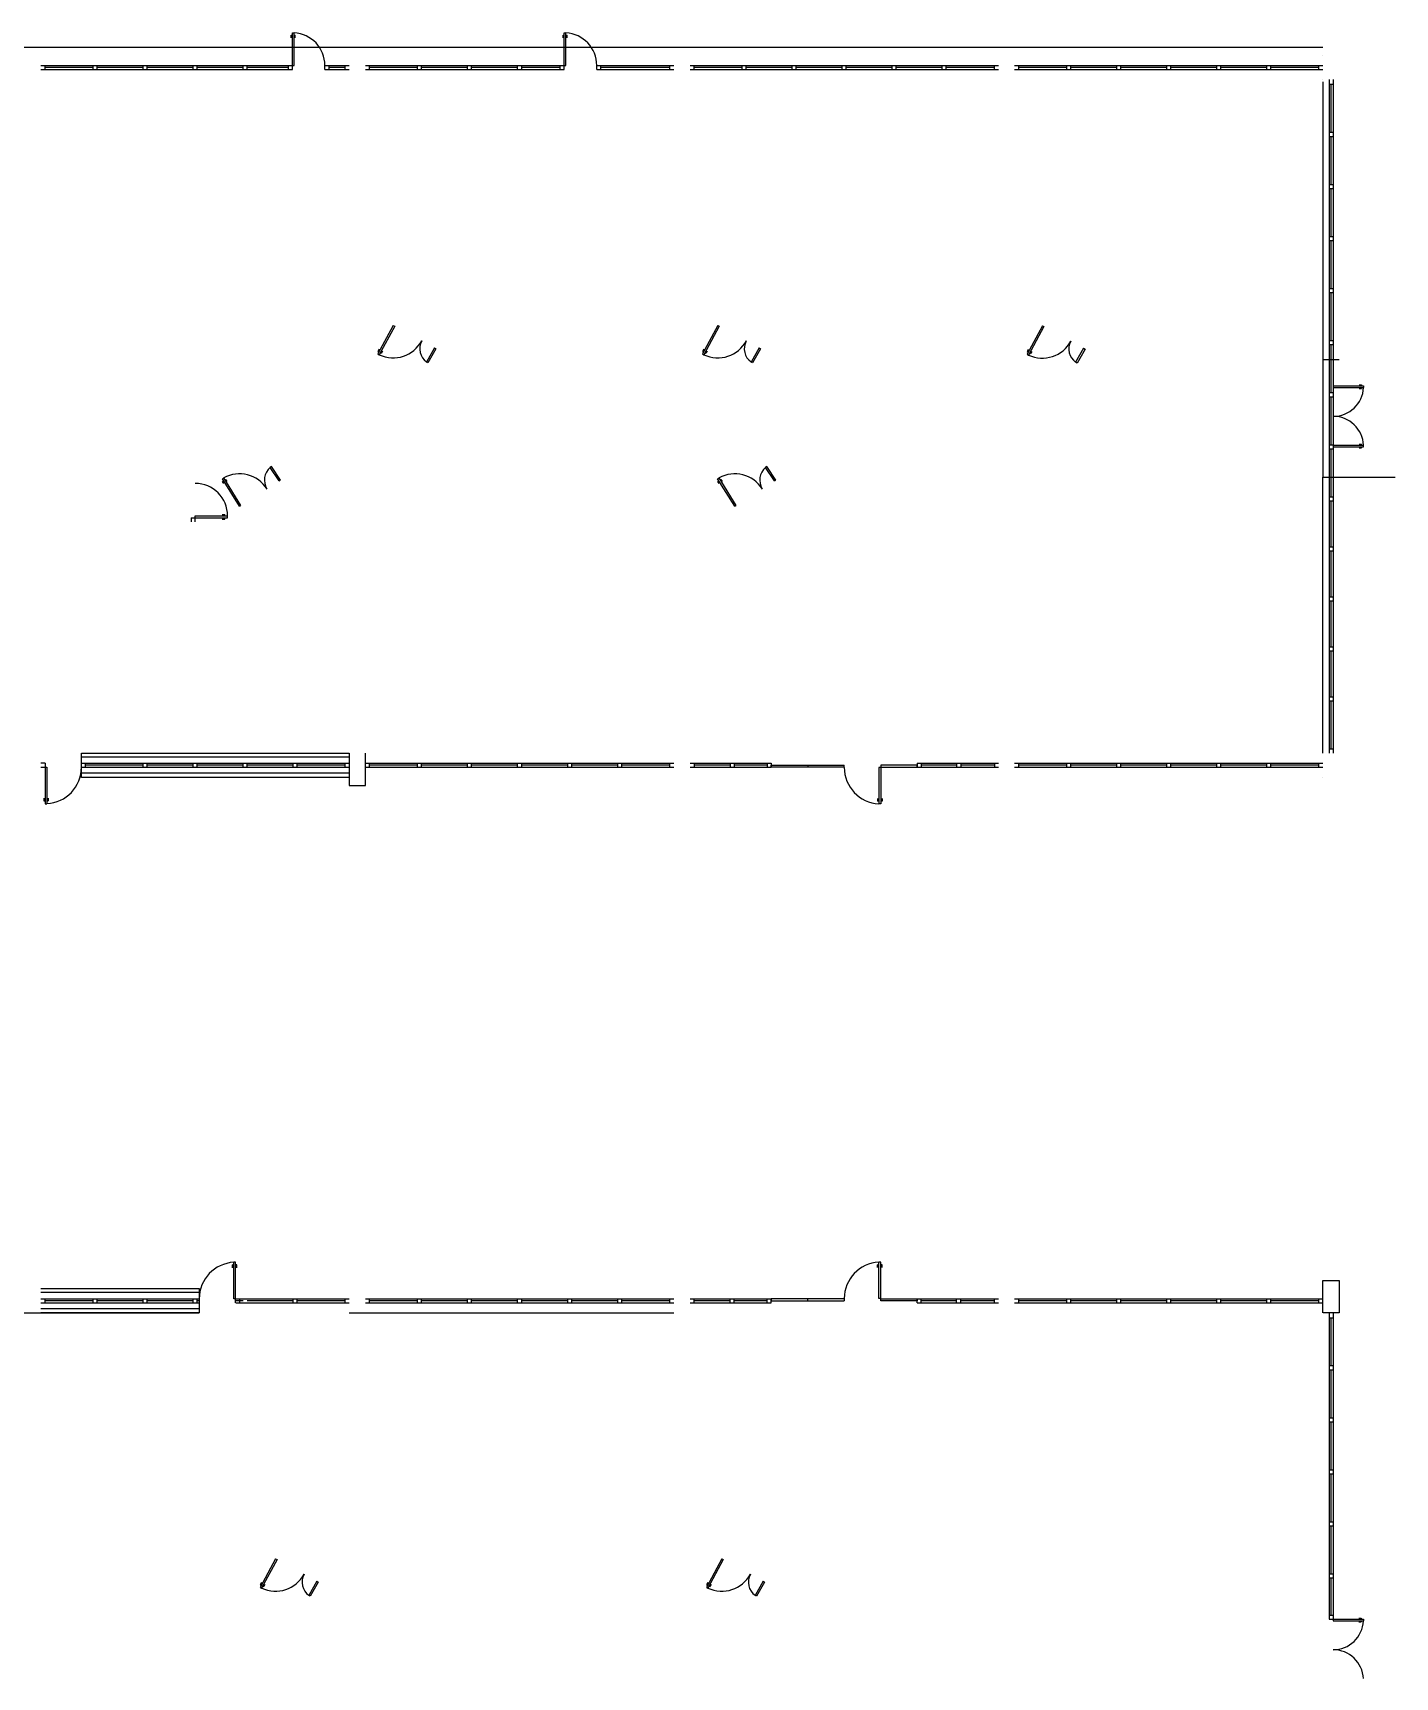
# Model space of a CAD drawing. Header units: millimetres. Extents: x 17501 to 162767, y 66837 to 324015.
# Drawn here: x 129189 to 162767, y 152460 to 192987 of the extents above; entities that cross this region are included whole.
import ezdxf
from ezdxf.lldxf.tags import DXFTag

# ---------------------------------------------------------------- set-up
doc = ezdxf.new("R2010")
doc.units = ezdxf.units.MM
doc.linetypes.add('CONTINUA', pattern=[0])
for name, color, linetype in [('AreaInformatica', 7, 'Continuous'), ('MURI', 7, 'Continuous'), ('serramenti', 4, 'Continuous'), ('Serramenti-Interni', 4, 'Continuous')]:
    doc.layers.add(name, color=color, linetype=linetype)
tags = doc.linetypes.add('NASCOSTA2', pattern=[0.1875, 0.125, -0.0625]).pattern_tags.tags
tags[6:7] = [DXFTag(74, 4), DXFTag(75, 0), DXFTag(340, '0'), DXFTag(46, 0.0), DXFTag(50, 0.0), DXFTag(44, 0.0), DXFTag(45, 0.0)]
tags[4:5] = [DXFTag(74, 4), DXFTag(75, 0), DXFTag(340, '0'), DXFTag(46, 0.0), DXFTag(50, 0.0), DXFTag(44, 0.0), DXFTag(45, 0.0)]

# ---------------------------------------------------------------- blocks, each defined once
blk = doc.blocks.new('porta 120 lab-flat-1')
at = {"layer": 'Serramenti-Interni', "transparency": 33554687}
for p, q in [((791, 981), (757, 959)), ((979, 626), (757, 959)), ((1012, 648), (791, 981)), ((-424, 679), (-390, 701)), ((1, 2), (-424, 679)), ((-418, 615), (-393, 630)), ((-385, 563), (-418, 615)), ((35, 23), (-390, 701)), ((-359, 651), (-335, 666)), ((-302, 614), (-335, 666)), ((1, 2), (35, 23))]:
    blk.add_line(p, q, dxfattribs=at)
at = {"layer": 'Serramenti-Interni', "linetype": 'Continuous', "transparency": 33554687}
blk.add_line((979, 626), (1012, 648), dxfattribs=at)
blk.add_arc((1012, 648), 400, 129.3927, 212.6641, dxfattribs=at)
at = {"layer": 'Serramenti-Interni', "transparency": 33554687}
blk.add_arc((0, 0), 802, 32.1685, 119.1205, dxfattribs=at)
blk = doc.blocks.new('porta 120 lab-flat-2')
at = {"layer": 'Serramenti-Interni', "transparency": 33554687}
for p, q in [((791, 981), (757, 959)), ((979, 626), (757, 959)), ((1012, 648), (791, 981)), ((-424, 679), (-390, 701)), ((1, 2), (-424, 679)), ((-418, 615), (-393, 630)), ((-385, 563), (-418, 615)), ((35, 23), (-390, 701)), ((-359, 651), (-335, 666)), ((-302, 614), (-335, 666)), ((1, 2), (35, 23))]:
    blk.add_line(p, q, dxfattribs=at)
at = {"layer": 'Serramenti-Interni', "linetype": 'Continuous', "transparency": 33554687}
blk.add_line((979, 626), (1012, 648), dxfattribs=at)
blk.add_arc((1012, 648), 400, 129.3927, 212.6641, dxfattribs=at)
at = {"layer": 'Serramenti-Interni', "transparency": 33554687}
blk.add_arc((0, 0), 802, 32.1685, 119.1205, dxfattribs=at)
blk = doc.blocks.new('porta 120 lab-flat-3')
at = {"layer": 'Serramenti-Interni', "transparency": 33554687}
for p, q in [((1, -2), (-377, -707)), ((37, -20), (-342, -725)), ((1, -2), (37, -20)), ((-377, -707), (-342, -725)), ((-346, -587), (-375, -642)), ((-375, -642), (-349, -655)), ((-314, -674), (-289, -688)), ((-260, -634), (-289, -688)), ((1019, -558), (821, -905)), ((1054, -578), (856, -925)), ((856, -925), (821, -905))]:
    blk.add_line(p, q, dxfattribs=at)
at = {"layer": 'Serramenti-Interni', "linetype": 'Continuous', "transparency": 33554687}
blk.add_line((1019, -558), (1054, -578), dxfattribs=at)
at = {"layer": 'Serramenti-Interni', "transparency": 33554687}
blk.add_arc((0, 0), 802, 244.786, 331.7379, dxfattribs=at)
at = {"layer": 'Serramenti-Interni', "linetype": 'Continuous', "transparency": 33554687}
blk.add_arc((1054, -578), 400, 151.2424, 234.5138, dxfattribs=at)
blk = doc.blocks.new('porta 120 lab-flat-4')
at = {"layer": 'Serramenti-Interni', "transparency": 33554687}
for p, q in [((1, -2), (-377, -707)), ((37, -20), (-342, -725)), ((1, -2), (37, -20)), ((-377, -707), (-342, -725)), ((-346, -587), (-375, -642)), ((-375, -642), (-349, -655)), ((-314, -674), (-289, -688)), ((-260, -634), (-289, -688)), ((1019, -558), (821, -905)), ((1054, -578), (856, -925)), ((856, -925), (821, -905))]:
    blk.add_line(p, q, dxfattribs=at)
at = {"layer": 'Serramenti-Interni', "linetype": 'Continuous', "transparency": 33554687}
blk.add_line((1019, -558), (1054, -578), dxfattribs=at)
at = {"layer": 'Serramenti-Interni', "transparency": 33554687}
blk.add_arc((0, 0), 802, 244.786, 331.7379, dxfattribs=at)
at = {"layer": 'Serramenti-Interni', "linetype": 'Continuous', "transparency": 33554687}
blk.add_arc((1054, -578), 400, 151.2424, 234.5138, dxfattribs=at)
blk = doc.blocks.new('porta 120 lab-flat-8')
at = {"layer": 'Serramenti-Interni', "transparency": 33554687}
for p, q in [((1, -2), (-377, -707)), ((37, -20), (-342, -725)), ((1, -2), (37, -20)), ((-377, -707), (-342, -725)), ((-346, -587), (-375, -642)), ((-375, -642), (-349, -655)), ((-314, -674), (-289, -688)), ((-260, -634), (-289, -688)), ((1019, -558), (821, -905)), ((1054, -578), (856, -925)), ((856, -925), (821, -905))]:
    blk.add_line(p, q, dxfattribs=at)
at = {"layer": 'Serramenti-Interni', "linetype": 'Continuous', "transparency": 33554687}
blk.add_line((1019, -558), (1054, -578), dxfattribs=at)
at = {"layer": 'Serramenti-Interni', "transparency": 33554687}
blk.add_arc((0, 0), 802, 244.786, 331.7379, dxfattribs=at)
at = {"layer": 'Serramenti-Interni', "linetype": 'Continuous', "transparency": 33554687}
blk.add_arc((1054, -578), 400, 151.2424, 234.5138, dxfattribs=at)
blk = doc.blocks.new('porta 120 lab-flat-9')
at = {"layer": 'Serramenti-Interni', "transparency": 33554687}
for p, q in [((1, -2), (-377, -707)), ((37, -20), (-342, -725)), ((1, -2), (37, -20)), ((-377, -707), (-342, -725)), ((-346, -587), (-375, -642)), ((-375, -642), (-349, -655)), ((-314, -674), (-289, -688)), ((-260, -634), (-289, -688)), ((1019, -558), (821, -905)), ((1054, -578), (856, -925)), ((856, -925), (821, -905))]:
    blk.add_line(p, q, dxfattribs=at)
at = {"layer": 'Serramenti-Interni', "linetype": 'Continuous', "transparency": 33554687}
blk.add_line((1019, -558), (1054, -578), dxfattribs=at)
at = {"layer": 'Serramenti-Interni', "transparency": 33554687}
blk.add_arc((0, 0), 802, 244.786, 331.7379, dxfattribs=at)
at = {"layer": 'Serramenti-Interni', "linetype": 'Continuous', "transparency": 33554687}
blk.add_arc((1054, -578), 400, 151.2424, 234.5138, dxfattribs=at)
blk = doc.blocks.new('porta 120 lab-flat-10')
at = {"layer": 'Serramenti-Interni', "transparency": 33554687}
for p, q in [((1, -2), (-377, -707)), ((37, -20), (-342, -725)), ((1, -2), (37, -20)), ((-377, -707), (-342, -725)), ((-346, -587), (-375, -642)), ((-375, -642), (-349, -655)), ((-314, -674), (-289, -688)), ((-260, -634), (-289, -688)), ((1019, -558), (821, -905)), ((1054, -578), (856, -925)), ((856, -925), (821, -905))]:
    blk.add_line(p, q, dxfattribs=at)
at = {"layer": 'Serramenti-Interni', "linetype": 'Continuous', "transparency": 33554687}
blk.add_line((1019, -558), (1054, -578), dxfattribs=at)
at = {"layer": 'Serramenti-Interni', "transparency": 33554687}
blk.add_arc((0, 0), 802, 244.786, 331.7379, dxfattribs=at)
at = {"layer": 'Serramenti-Interni', "linetype": 'Continuous', "transparency": 33554687}
blk.add_arc((1054, -578), 400, 151.2424, 234.5138, dxfattribs=at)

msp = doc.modelspace()

# ---------------------------------------------------------------- linework, layer by layer
at = {"layer": 'AreaInformatica'}
for p, q in [((121338, 192637, 4101), (160988, 192637, 4101)), ((160988, 184937, 4101), (161388, 184937, 4101)), ((160988, 184937, 4101), (160988, 184937, 3372)), ((160988, 175237, 1201), (160988, 182037, 1201)), ((160988, 182037, 1201), (162767, 182037, 1201)), ((162767, 182037, 1201), (162767, 182037, 3901))]:
    msp.add_line(p, q, dxfattribs=at)
at = {"layer": 'AreaInformatica', "extrusion": (-1, 0, 0)}
for p, q in [((160988, 192437, 1201), (160988, 192437, 4101)), ((160988, 191783, 4101), (160988, 191783, 2601)), ((160988, 191783, 2601), (160988, 182037, 2601)), ((160988, 182237, 3668), (160988, 182237, 2779)), ((160988, 175259, 4101), (160988, 175259, 3601)), ((160988, 174637, 1201), (160988, 174637, 4101))]:
    msp.add_line(p, q, dxfattribs=at)
at = {"layer": 'AreaInformatica', "linetype": 'NASCOSTA2', "transparency": 33554687}
for p, q in [((136990, 175137), (130385, 175137)), ((136990, 174737), (130385, 174737)), ((133290, 161937), (129388, 161937)), ((133290, 161537), (129388, 161537))]:
    msp.add_line(p, q, dxfattribs=at)
at = {"layer": 'AreaInformatica', "linetype": 'Continuous', "transparency": 33554687}
msp.add_line((125288, 161437), (133290, 161437), dxfattribs=at)
for points in [[(136988, 174637), (130385, 174637), (130385, 175237), (136988, 175237), (136988, 174437), (137388, 174437), (137388, 175237)], [(129388, 162037), (133290, 162037), (133290, 161437), (129388, 161437)]]:
    msp.add_lwpolyline(points, dxfattribs=at)
at = {"layer": 'MURI'}
msp.add_line((136988, 161437, -1798), (144988, 161437, -1798), dxfattribs=at)
at = {"layer": 'MURI', "elevation": -1798}
msp.add_lwpolyline([(160988, 161437), (160988, 162237), (161388, 162237), (161388, 161437), (160990, 161437)], dxfattribs=at)
at = {"layer": 'serramenti', "transparency": 33554687}
for p, q in [((135559, 192868, -899), (135559, 192929, -899)), ((135559, 192929, -899), (135588, 192929, -899)), ((135588, 192987, -899), (135628, 192987, -899)), ((135588, 192187, -899), (135588, 192987, -899)), ((135628, 192187, -899), (135628, 192987, -899)), ((135628, 192929, -899), (135656, 192929, -899)), ((135656, 192868, -899), (135656, 192929, -899)), ((142259, 192868, -899), (142259, 192929, -899)), ((142259, 192929, -899), (142288, 192929, -899)), ((142288, 192987, -899), (142328, 192987, -899)), ((142288, 192187, -899), (142288, 192987, -899)), ((142328, 192187, -899), (142328, 192987, -899)), ((142328, 192929, -899), (142356, 192929, -899)), ((142356, 192868, -899), (142356, 192929, -899)), ((135588, 192187, -899), (135628, 192187, -899)), ((142288, 192187, -899), (142328, 192187, -899)), ((161239, 184285, -899), (161989, 184285, -899)), ((161239, 184247, -899), (161989, 184247, -899)), ((161877, 184312, -899), (161934, 184312, -899)), ((161877, 184220, -899), (161934, 184220, -899)), ((161934, 184312, -899), (161934, 184285, -899)), ((161934, 184247, -899), (161934, 184220, -899)), ((161989, 184285, -899), (161989, 184247, -899)), ((161239, 182822, -899), (161989, 182822, -899)), ((161239, 182785, -899), (161989, 182785, -899)), ((161877, 182849, -899), (161934, 182849, -899)), ((161934, 182822, -899), (161934, 182849, -899)), ((161934, 182757, -899), (161934, 182785, -899)), ((161989, 182785, -899), (161989, 182822, -899)), ((161877, 182757, -899), (161934, 182757, -899)), ((129488, 174987, -899), (129488, 173989, -899)), ((129488, 174887, -899), (129532, 174887, -899)), ((129532, 174887, -899), (129532, 173989, -899)), ((150088, 174884, -899), (150043, 174884, -899)), ((150043, 174884, -899), (150043, 173983, -899)), ((150088, 174884, -899), (150088, 173983, -899)), ((129455, 174124, -899), (129455, 174055, -899)), ((129455, 174055, -899), (129488, 174055, -899)), ((129488, 173989, -899), (129532, 173989, -899)), ((129532, 174055, -899), (129565, 174055, -899)), ((129565, 174124, -899), (129565, 174055, -899)), ((150010, 174118, -899), (150010, 174049, -899)), ((150043, 174049, -899), (150010, 174049, -899)), ((150088, 173983, -899), (150043, 173983, -899)), ((150120, 174049, -899), (150088, 174049, -899)), ((150120, 174118, -899), (150120, 174049, -899)), ((134110, 162551, -899), (134110, 162619, -899)), ((134142, 162619, -899), (134110, 162619, -899)), ((134187, 162685, -899), (134142, 162685, -899)), ((134142, 161787, -899), (134142, 162685, -899)), ((134187, 161787, -899), (134187, 162685, -899)), ((134220, 162619, -899), (134187, 162619, -899)), ((134220, 162551, -899), (134220, 162619, -899)), ((150010, 162556, -899), (150010, 162625, -899)), ((150043, 162625, -899), (150010, 162625, -899)), ((150088, 162691, -899), (150043, 162691, -899)), ((150043, 161790, -899), (150043, 162691, -899)), ((150088, 161790, -899), (150088, 162691, -899)), ((150120, 162625, -899), (150088, 162625, -899)), ((150120, 162556, -899), (150120, 162625, -899)), ((134187, 161787, -899), (134142, 161787, -899)), ((150088, 161790, -899), (150043, 161790, -899)), ((161237, 153885, -899), (161987, 153885, -899)), ((161237, 153885, -899), (161237, 153847, -899)), ((161237, 153847, -899), (161987, 153847, -899)), ((161874, 153912, -899), (161932, 153912, -899)), ((161874, 153820, -899), (161932, 153820, -899)), ((161932, 153912, -899), (161932, 153885, -899)), ((161932, 153847, -899), (161932, 153820, -899)), ((161987, 153885, -899), (161987, 153847, -899))]:
    msp.add_line(p, q, dxfattribs=at)
at = {"layer": 'serramenti', "linetype": 'Continuous', "transparency": 33554687}
for p, q in [((129388, 192187, -899), (135588, 192187, -899)), ((129488, 192087, -899), (129488, 192187, -899)), ((130671, 192137, -899), (129488, 192137, -899)), ((130671, 192087, -899), (130671, 192187, -899)), ((130771, 192087, -899), (130771, 192187, -899)), ((131904, 192137, -899), (130771, 192137, -899)), ((131904, 192087, -899), (131904, 192187, -899)), ((132004, 192087, -899), (132004, 192187, -899)), ((133138, 192137, -899), (132004, 192137, -899)), ((133138, 192087, -899), (133138, 192187, -899)), ((133238, 192087, -899), (133238, 192187, -899)), ((134371, 192137, -899), (133238, 192137, -899)), ((134371, 192087, -899), (134371, 192187, -899)), ((134471, 192087, -899), (134471, 192187, -899)), ((135488, 192137, -899), (134471, 192137, -899)), ((135488, 192087, -899), (135488, 192187, -899)), ((135588, 192087, -899), (135588, 192187, -899)), ((136388, 192087, -899), (136388, 192187, -899)), ((136388, 192187, -899), (136988, 192187, -899)), ((136488, 192087, -899), (136488, 192187, -899)), ((136888, 192137, -899), (136488, 192137, -899)), ((136888, 192087, -899), (136888, 192187, -899)), ((137388, 192187, -899), (142288, 192187, -899)), ((137488, 192087, -899), (137488, 192187, -899)), ((138671, 192137, -899), (137488, 192137, -899)), ((138671, 192087, -899), (138671, 192187, -899)), ((138771, 192087, -899), (138771, 192187, -899)), ((139904, 192137, -899), (138771, 192137, -899)), ((139904, 192087, -899), (139904, 192187, -899)), ((140004, 192087, -899), (140004, 192187, -899)), ((141138, 192137, -899), (140004, 192137, -899)), ((141138, 192087, -899), (141138, 192187, -899)), ((141238, 192087, -899), (141238, 192187, -899)), ((142188, 192137, -899), (141238, 192137, -899)), ((142188, 192087, -899), (142188, 192187, -899)), ((142288, 192087, -899), (142288, 192187, -899)), ((143088, 192187, -899), (144988, 192187, -899)), ((143088, 192087, -899), (143088, 192187, -899)), ((143188, 192087, -899), (143188, 192187, -899)), ((144888, 192137, -899), (143188, 192137, -899)), ((144888, 192087, -899), (144888, 192187, -899)), ((145388, 192187, -899), (152988, 192187, -899)), ((145488, 192087, -899), (145488, 192187, -899)), ((146671, 192137, -899), (145488, 192137, -899)), ((146671, 192087, -899), (146671, 192187, -899)), ((146771, 192087, -899), (146771, 192187, -899)), ((147904, 192137, -899), (146771, 192137, -899)), ((147904, 192087, -899), (147904, 192187, -899)), ((148004, 192087, -899), (148004, 192187, -899)), ((149138, 192137, -899), (148004, 192137, -899)), ((149138, 192087, -899), (149138, 192187, -899)), ((149238, 192087, -899), (149238, 192187, -899)), ((150371, 192137, -899), (149238, 192137, -899)), ((150371, 192087, -899), (150371, 192187, -899)), ((150471, 192087, -899), (150471, 192187, -899)), ((151604, 192137, -899), (150471, 192137, -899)), ((151604, 192087, -899), (151604, 192187, -899)), ((151704, 192087, -899), (151704, 192187, -899)), ((152888, 192137, -899), (151704, 192137, -899)), ((152888, 192087, -899), (152888, 192187, -899)), ((153388, 192187, -899), (160988, 192187, -899)), ((153488, 192087, -899), (153488, 192187, -899)), ((154671, 192137, -899), (153488, 192137, -899)), ((154671, 192087, -899), (154671, 192187, -899)), ((154771, 192087, -899), (154771, 192187, -899)), ((155904, 192137, -899), (154771, 192137, -899)), ((155904, 192087), (155904, 192187)), ((156004, 192087), (156004, 192187)), ((157138, 192137, -899), (156004, 192137, -899)), ((157138, 192087, -899), (157138, 192187, -899)), ((157238, 192087, -899), (157238, 192187, -899)), ((158371, 192137, -899), (157238, 192137, -899)), ((158371, 192087, -899), (158371, 192187, -899)), ((158471, 192087, -899), (158471, 192187, -899)), ((159604, 192137, -899), (158471, 192137, -899)), ((159604, 192087, -899), (159604, 192187, -899)), ((159704, 192087, -899), (159704, 192187, -899)), ((160888, 192137, -899), (159704, 192137, -899)), ((160888, 192087, -899), (160888, 192187, -899)), ((129388, 192087, -899), (135588, 192087, -899)), ((136388, 192087, -899), (136988, 192087, -899)), ((137388, 192087, -899), (142288, 192087, -899)), ((143088, 192087, -899), (144988, 192087, -899)), ((145388, 192087, -899), (152988, 192087, -899)), ((153388, 192087, -899), (160988, 192087, -899)), ((161138, 191837, -899), (161138, 175237, -899)), ((161138, 191720, -899), (161238, 191720, -899)), ((161188, 190537, -899), (161188, 191720, -899)), ((161238, 191837, -899), (161238, 175237, -899)), ((161138, 190537, -899), (161238, 190537, -899)), ((161138, 190437, -899), (161238, 190437, -899)), ((161188, 189254, -899), (161188, 190437, -899)), ((161138, 189254, -899), (161238, 189254, -899)), ((161138, 189154, -899), (161238, 189154, -899)), ((161188, 187970, -899), (161188, 189154, -899)), ((161138, 187970, -899), (161238, 187970, -899)), ((161138, 187870, -899), (161238, 187870, -899)), ((161188, 186687, -899), (161188, 187870, -899)), ((161138, 186687, -899), (161238, 186687, -899)), ((161138, 186587, -899), (161238, 186587, -899)), ((161188, 185404, -899), (161188, 186587, -899)), ((161138, 185404, -899), (161238, 185404, -899)), ((161138, 185304, -899), (161238, 185304, -899)), ((161188, 184120, -899), (161188, 185304, -899)), ((161138, 184120, -899), (161238, 184120, -899)), ((161138, 184020, -899), (161238, 184020, -899)), ((161188, 182837, -899), (161188, 184020, -899)), ((161138, 182837, -899), (161238, 182837, -899)), ((161138, 182737, -899), (161238, 182737, -899)), ((161188, 181554, -899), (161188, 182737, -899)), ((161138, 181554, -899), (161238, 181554, -899)), ((161138, 181454, -899), (161238, 181454, -899)), ((161188, 180320, -899), (161188, 181454, -899)), ((161138, 180320, -899), (161238, 180320, -899)), ((161138, 180220, -899), (161238, 180220, -899)), ((161188, 179087, -899), (161188, 180220, -899)), ((161138, 179087, -899), (161238, 179087, -899)), ((161138, 178987, -899), (161238, 178987, -899)), ((161188, 177854, -899), (161188, 178987, -899)), ((161138, 177854, -899), (161238, 177854, -899)), ((161138, 177754, -899), (161238, 177754, -899)), ((161188, 176620, -899), (161188, 177754, -899)), ((161138, 176620, -899), (161238, 176620, -899)), ((161138, 176520, -899), (161238, 176520, -899)), ((161188, 175337, -899), (161188, 176520, -899)), ((161138, 175337, -899), (161238, 175337, -899)), ((129388, 174887, -899), (129532, 174887, -899)), ((130385, 174887, -899), (130385, 174987, -899)), ((130385, 174987, -899), (136988, 174987, -899)), ((130385, 174887, -899), (136988, 174887, -899)), ((130485, 174887, -899), (130485, 174987, -899)), ((131904, 174937, -899), (130485, 174937, -899)), ((131904, 174887, -899), (131904, 174987, -899)), ((132004, 174887, -899), (132004, 174987, -899)), ((133138, 174937, -899), (132004, 174937, -899)), ((133138, 174887, -899), (133138, 174987, -899)), ((133238, 174887, -899), (133238, 174987, -899)), ((134371, 174937, -899), (133238, 174937, -899)), ((134371, 174887, -899), (134371, 174987, -899)), ((134471, 174887, -899), (134471, 174987, -899)), ((135604, 174937, -899), (134471, 174937, -899)), ((135604, 174887, -899), (135604, 174987, -899)), ((135704, 174887, -899), (135704, 174987, -899)), ((136888, 174937, -899), (135704, 174937, -899)), ((136888, 174887, -899), (136888, 174987, -899)), ((137388, 174987, -899), (144988, 174987, -899)), ((137388, 174887, -899), (144988, 174887, -899)), ((137488, 174887, -899), (137488, 174987, -899)), ((138671, 174937, -899), (137488, 174937, -899)), ((138671, 174887, -899), (138671, 174987, -899)), ((138771, 174887, -899), (138771, 174987, -899)), ((139904, 174937, -899), (138771, 174937, -899)), ((139904, 174887, -899), (139904, 174987, -899)), ((140004, 174887, -899), (140004, 174987, -899)), ((141138, 174937, -899), (140004, 174937, -899)), ((141138, 174887, -899), (141138, 174987, -899)), ((141238, 174887, -899), (141238, 174987, -899)), ((142371, 174937, -899), (141238, 174937, -899)), ((142371, 174887, -899), (142371, 174987, -899)), ((142471, 174887, -899), (142471, 174987, -899)), ((143604, 174937, -899), (142471, 174937, -899)), ((143604, 174887, -899), (143604, 174987, -899)), ((143704, 174887, -899), (143704, 174987, -899)), ((144888, 174937, -899), (143704, 174937, -899)), ((144888, 174887, -899), (144888, 174987, -899)), ((145388, 174987, -899), (147388, 174987, -899)), ((145388, 174887, -899), (147388, 174887, -899)), ((145488, 174987, -899), (145488, 174887, -899)), ((146377, 174937, -899), (145488, 174937, -899)), ((146377, 174987, -899), (146377, 174887, -899)), ((146477, 174987, -899), (146477, 174887, -899)), ((147288, 174937, -899), (146477, 174937, -899)), ((147288, 174987, -899), (147288, 174887, -899)), ((147388, 174987, -899), (147388, 174887, -899)), ((150988, 174987, -899), (152988, 174987, -899)), ((150988, 174987, -899), (150988, 174887, -899)), ((150988, 174887, -899), (152988, 174887, -899)), ((151088, 174987, -899), (151088, 174887, -899)), ((151959, 174937, -899), (151088, 174937, -899)), ((151959, 174987, -899), (151959, 174887, -899)), ((152059, 174987, -899), (152059, 174887, -899)), ((152888, 174937, -899), (152059, 174937, -899)), ((152888, 174987, -899), (152888, 174887, -899)), ((153388, 174987, -899), (160988, 174987, -899)), ((153388, 174887, -899), (160988, 174887, -899)), ((153488, 174887, -899), (153488, 174987, -899)), ((154671, 174937, -899), (153488, 174937, -899)), ((154671, 174887, -899), (154671, 174987, -899)), ((154771, 174887, -899), (154771, 174987, -899)), ((155904, 174937, -899), (154771, 174937, -899)), ((155904, 174887, -899), (155904, 174987, -899)), ((156004, 174887, -899), (156004, 174987, -899)), ((157138, 174937, -899), (156004, 174937, -899)), ((157138, 174887, -899), (157138, 174987, -899)), ((157238, 174887, -899), (157238, 174987, -899)), ((158371, 174937, -899), (157238, 174937, -899)), ((158371, 174887, -899), (158371, 174987, -899)), ((158471, 174887, -899), (158471, 174987, -899)), ((159604, 174937, -899), (158471, 174937, -899)), ((159604, 174887, -899), (159604, 174987, -899)), ((159704, 174887, -899), (159704, 174987, -899)), ((160888, 174937, -899), (159704, 174937, -899)), ((160888, 174887, -899), (160888, 174987, -899)), ((129388, 161787, -899), (133290, 161787, -899)), ((129488, 161687, -899), (129488, 161787, -899)), ((130671, 161737, -899), (129488, 161737, -899)), ((130671, 161687, -899), (130671, 161787, -899)), ((130771, 161687, -899), (130771, 161787, -899)), ((131904, 161737, -899), (130771, 161737, -899)), ((131904, 161687, -899), (131904, 161787, -899)), ((132004, 161687, -899), (132004, 161787, -899)), ((133138, 161737, -899), (132004, 161737, -899)), ((133138, 161687, -899), (133138, 161787, -899)), ((133238, 161687, -899), (133238, 161787, -899)), ((133290, 161737, -899), (133238, 161737, -899)), ((134187, 161687, -899), (134187, 161787, -899)), ((134188, 161787, -899), (136988, 161787, -899)), ((134371, 161737, -899), (134188, 161737, -899)), ((134287, 161687, -899), (134287, 161787, -899)), ((135604, 161737, -899), (134471, 161737, -899)), ((135604, 161687, -899), (135604, 161787, -899)), ((135704, 161687, -899), (135704, 161787, -899)), ((136888, 161737, -899), (135704, 161737, -899)), ((136888, 161687, -899), (136888, 161787, -899)), ((137388, 161787, -899), (144988, 161787, -899)), ((137488, 161687, -899), (137488, 161787, -899)), ((138671, 161737, -899), (137488, 161737, -899)), ((138671, 161687, -899), (138671, 161787, -899)), ((138771, 161687, -899), (138771, 161787, -899)), ((139904, 161737, -899), (138771, 161737, -899)), ((139904, 161687, -899), (139904, 161787, -899)), ((140004, 161687, -899), (140004, 161787, -899)), ((141138, 161737, -899), (140004, 161737, -899)), ((141138, 161687, -899), (141138, 161787, -899)), ((141238, 161687, -899), (141238, 161787, -899)), ((142371, 161737, -899), (141238, 161737, -899)), ((142371, 161687, -899), (142371, 161787, -899)), ((142471, 161687, -899), (142471, 161787, -899)), ((143604, 161737, -899), (142471, 161737, -899)), ((143604, 161687, -899), (143604, 161787, -899)), ((143704, 161687, -899), (143704, 161787, -899)), ((144888, 161737, -899), (143704, 161737, -899)), ((144888, 161687, -899), (144888, 161787, -899)), ((145388, 161787, -899), (147388, 161787, -899)), ((145488, 161687, -899), (145488, 161787, -899)), ((146377, 161737, -899), (145488, 161737, -899)), ((146377, 161687, -899), (146377, 161787, -899)), ((146477, 161687, -899), (146477, 161787, -899)), ((147288, 161737, -899), (146477, 161737, -899)), ((147288, 161687, -899), (147288, 161787, -899)), ((147388, 161687, -899), (147388, 161787, -899)), ((150988, 161787, -899), (152988, 161787, -899)), ((150988, 161687, -899), (150988, 161787, -899)), ((151088, 161687, -899), (151088, 161787, -899)), ((151959, 161737, -899), (151088, 161737, -899)), ((151959, 161687, -899), (151959, 161787, -899)), ((152059, 161687, -899), (152059, 161787, -899)), ((152888, 161737, -899), (152059, 161737, -899)), ((152888, 161687, -899), (152888, 161787, -899)), ((153388, 161787, -899), (160988, 161787, -899)), ((153488, 161687, -899), (153488, 161787, -899)), ((154671, 161737, -899), (153488, 161737, -899)), ((154671, 161687, -899), (154671, 161787, -899)), ((154771, 161687, -899), (154771, 161787, -899)), ((155904, 161737, -899), (154771, 161737, -899)), ((155904, 161687, -899), (155904, 161787, -899)), ((156004, 161687, -899), (156004, 161787, -899)), ((157138, 161737, -899), (156004, 161737, -899)), ((157138, 161687, -899), (157138, 161787, -899)), ((157238, 161687, -899), (157238, 161787, -899)), ((158371, 161737, -899), (157238, 161737, -899)), ((158371, 161687, -899), (158371, 161787, -899)), ((158471, 161687, -899), (158471, 161787, -899)), ((159604, 161737, -899), (158471, 161737, -899)), ((159604, 161687, -899), (159604, 161787, -899)), ((159704, 161687, -899), (159704, 161787, -899)), ((160888, 161737, -899), (159704, 161737, -899)), ((160888, 161687, -899), (160888, 161787, -899)), ((129388, 161687, -899), (133290, 161687, -899)), ((134188, 161687, -899), (136988, 161687, -899)), ((137388, 161687, -899), (144988, 161687, -899)), ((145388, 161687, -899), (147388, 161687, -899)), ((150988, 161687, -899), (152988, 161687, -899)), ((153388, 161687, -899), (160988, 161687, -899)), ((161138, 161437, -899), (161138, 153887, -899)), ((161138, 161320, -899), (161238, 161320, -899)), ((161188, 160137, -899), (161188, 161320, -899)), ((161238, 161437, -899), (161238, 153887, -899)), ((161138, 160137, -899), (161238, 160137, -899)), ((161138, 160037, -899), (161238, 160037, -899)), ((161188, 158854, -899), (161188, 160037, -899)), ((161138, 158854, -899), (161238, 158854, -899)), ((161138, 158754, -899), (161238, 158754, -899)), ((161188, 157570, -899), (161188, 158754, -899)), ((161138, 157570, -899), (161238, 157570, -899)), ((161138, 157470, -899), (161238, 157470, -899)), ((161188, 156287, -899), (161188, 157470, -899)), ((161138, 156287, -899), (161238, 156287, -899)), ((161138, 156187, -899), (161238, 156187, -899)), ((161188, 155004, -899), (161188, 156187, -899)), ((161138, 155004, -899), (161238, 155004, -899)), ((161138, 154904, -899), (161238, 154904, -899)), ((161188, 153987, -899), (161188, 154904, -899)), ((161138, 153987, -899), (161238, 153987, -899)), ((161138, 153887, -899), (161238, 153887, -899))]:
    msp.add_line(p, q, dxfattribs=at)
at = {"layer": 'serramenti'}
msp.add_line((160988, 191837), (160988, 191837, -899), dxfattribs=at)
at = {"layer": 'serramenti', "linetype": 'NASCOSTA2', "transparency": 33554687}
msp.add_line((129488, 174987, -899), (129388, 174987, -899), dxfattribs=at)
at = {"layer": 'serramenti', "linetype": 'CONTINUA', "transparency": 33554687}
for p, q in [((147388, 174937, -899), (149188, 174937, -899)), ((147388, 174887, -899), (147388, 174937, -899)), ((149188, 174887, -899), (147388, 174887, -899)), ((148288, 174937, -899), (148288, 174887, -899)), ((149188, 174887, -899), (149188, 174937, -899)), ((150088, 174937, -899), (150088, 174887, -899)), ((150988, 174937, -899), (150088, 174937, -899)), ((150088, 174887, -899), (150988, 174887, -899)), ((150988, 174887, -899), (150988, 174937, -899)), ((149188, 161787, -899), (147388, 161787, -899)), ((147388, 161787, -899), (147388, 161737, -899)), ((147388, 161737, -899), (149188, 161737, -899)), ((148288, 161737, -899), (148288, 161787, -899)), ((149188, 161787, -899), (149188, 161737, -899)), ((150088, 161737, -899), (150088, 161787, -899)), ((150088, 161787, -899), (150988, 161787, -899)), ((150988, 161737, -899), (150088, 161737, -899)), ((150988, 161787, -899), (150988, 161737, -899))]:
    msp.add_line(p, q, dxfattribs=at)
at = {"layer": 'serramenti', "transparency": 33554687}
for centre, radius, start, end in [((135586, 192186, -899), 802, 0.0552, 87.0072), ((142286, 192186, -899), 802, 0.0552, 87.0072), ((161238, 184286, -899), 752, 270.0552, 357.0072), ((161238, 182783, -899), 752, 2.9928, 89.9448), ((129485, 174888, -899), 900, 272.9928, 359.9448), ((150090, 174885, -899), 903, 180.0552, 267.0072), ((134189, 161786, -899), 900, 92.9928, 179.9448), ((150090, 161789, -899), 903, 92.9928, 179.9448), ((161236, 153886, -899), 752, 270.0552, 357.0072), ((161236, 152383, -899), 752, 2.9928, 89.9448)]:
    msp.add_arc(centre, radius, start, end, dxfattribs=at)
at = {"layer": 'Serramenti-Interni'}
for p, q in [((160988, 191837), (160988, 191837, -899)), ((133988, 181037, -899), (133988, 181082, -899))]:
    msp.add_line(p, q, dxfattribs=at)
at = {"layer": 'Serramenti-Interni', "linetype": 'NASCOSTA2', "transparency": 33554687}
msp.add_line((133088, 181037, -899), (133088, 180937, -899), dxfattribs=at)
at = {"layer": 'Serramenti-Interni', "transparency": 33554687}
for p, q in [((133088, 181037, -899), (133988, 181037, -899)), ((133188, 181037, -899), (133188, 181082, -899)), ((133188, 181082, -899), (133988, 181082, -899)), ((133854, 181114, -899), (133923, 181114, -899)), ((133854, 181005, -899), (133923, 181005, -899)), ((133923, 181082, -899), (133923, 181114, -899)), ((133923, 181005, -899), (133923, 181037, -899))]:
    msp.add_line(p, q, dxfattribs=at)
at = {"layer": 'Serramenti-Interni', "linetype": 'Continuous', "transparency": 33554687}
msp.add_line((133188, 180937, -899), (133188, 181082, -899), dxfattribs=at)
at = {"layer": 'Serramenti-Interni'}
msp.add_arc((133188, 181082, -899), 801, 0, 90, dxfattribs=at)

# ---------------------------------------------------------------- block references
at = {"layer": 'MURI'}
for name, p in [('porta 120 lab-flat-10', (138070, 185780, -899)), ('porta 120 lab-flat-4', (146070, 185780, -899)), ('porta 120 lab-flat-3', (154070, 185772, -899)), ('porta 120 lab-flat-1', (134283, 181317, -899)), ('porta 120 lab-flat-2', (146492, 181317, -899)), ('porta 120 lab-flat-9', (135170, 155380, -899)), ('porta 120 lab-flat-8', (146170, 155380, -899))]:
    msp.add_blockref(name, p, dxfattribs=at)

doc.saveas('drawing.dxf')
